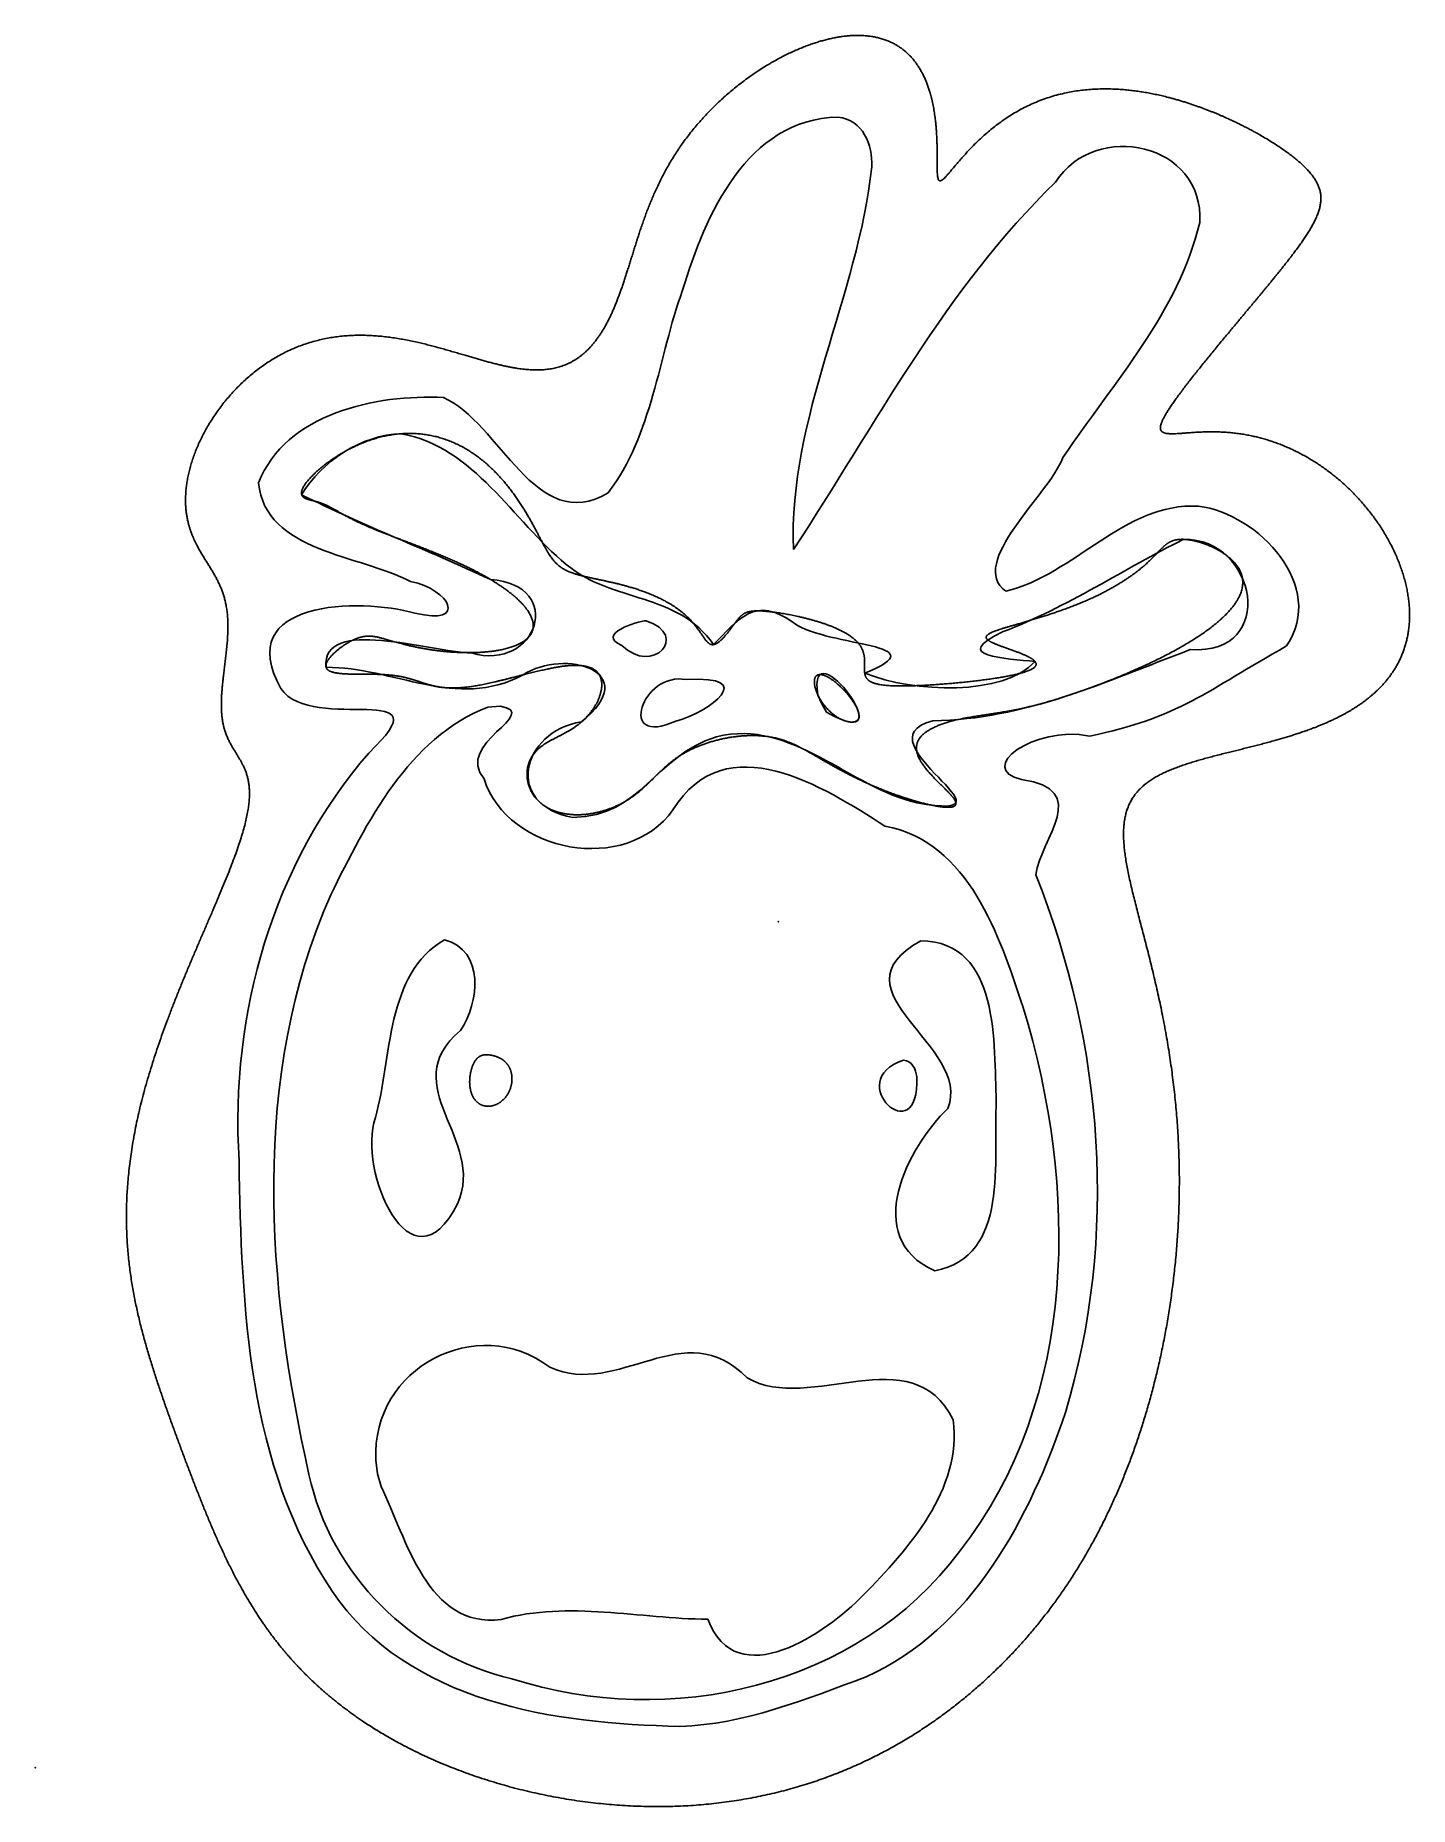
# Model space of a CAD drawing. Header units: centimetres. Extents: x 0 to 8.7, y -0.2 to 11.
import ezdxf

# ---------------------------------------------------------------- set-up
doc = ezdxf.new("R2010")
doc.units = ezdxf.units.CM
doc.header["$MEASUREMENT"] = 0
doc.layers.add('CookieCutter v1_Sketch1', color=7, linetype='Continuous')
doc.layers.add('CookieCutter v1_Sketch2', color=7, linetype='Continuous')

msp = doc.modelspace()

# ---------------------------------------------------------------- linework, layer by layer
at = {"layer": 'CookieCutter v1_Sketch1'}
for p, q in [((4.961, 6.803), (4.983, 6.752)), ((4.983, 6.752), (5.015, 6.694)), ((2.868, 6.726), (2.946, 6.733)), ((2.158, 1.952), (2.168, 1.865)), ((2.168, 1.865), (2.192, 1.783))]:
    msp.add_line(p, q, dxfattribs=at)
for points, degree in [([(5.088, 10.468), (4.509, 10.454), (4.247, 9.845), (4.103, 9.371)], 3), ([(5.302, 10.153), (5.311, 10.292), (5.245, 10.452), (5.088, 10.468)], 3), ([(7.382, 9.8), (7.412, 10.302), (6.723, 10.455), (6.467, 10.055)], 3), ([(4.806, 7.725), (4.773, 8.566), (5.216, 9.33), (5.302, 10.153)], 3), ([(6.467, 10.055), (5.775, 9.387), (5.328, 8.519), (4.806, 7.725)], 3), ([(6.515, 8.309), (6.834, 8.785), (7.247, 9.231), (7.382, 9.8)], 3), ([(4.103, 9.371), (3.949, 8.943), (3.913, 8.457), (3.632, 8.086)], 3), ([(2.587, 8.69), (2.16, 8.711), (1.586, 8.59), (1.414, 8.148)], 3), ([(3.632, 8.086), (3.172, 7.809), (2.943, 8.535), (2.587, 8.69)], 3), ([(1.843, 6.979), (1.845, 6.972), (1.853, 6.959), (1.879, 6.945), (1.939, 6.936), (2.041, 6.935), (2.151, 6.936), (2.253, 6.932), (2.339, 6.918), (2.41, 6.897), (2.473, 6.874), (2.538, 6.855), (2.612, 6.846), (2.699, 6.847), (2.801, 6.861), (2.916, 6.886), (3.041, 6.918), (3.169, 6.951), (3.293, 6.98), (3.405, 6.996), (3.497, 6.991), (3.561, 6.963), (3.594, 6.91), (3.595, 6.837), (3.567, 6.756), (3.515, 6.679), (3.448, 6.615), (3.372, 6.568), (3.294, 6.53), (3.223, 6.493), (3.165, 6.446), (3.125, 6.383), (3.11, 6.305), (3.123, 6.221), (3.166, 6.144), (3.238, 6.084), (3.334, 6.048), (3.443, 6.038), (3.556, 6.052), (3.663, 6.086), (3.755, 6.133), (3.83, 6.189), (3.893, 6.248), (3.95, 6.309), (4.012, 6.367), (4.084, 6.421), (4.172, 6.469), (4.274, 6.507), (4.383, 6.534), (4.494, 6.548), (4.6, 6.548), (4.696, 6.534), (4.784, 6.505), (4.87, 6.462), (4.96, 6.409), (5.063, 6.349), (5.182, 6.285), (5.319, 6.221), (5.467, 6.164), (5.61, 6.119), (5.732, 6.092), (5.816, 6.086), (5.849, 6.104), (5.83, 6.146), (5.769, 6.208), (5.69, 6.283), (5.618, 6.364), (5.578, 6.442), (5.583, 6.511), (5.633, 6.568), (5.716, 6.611), (5.815, 6.642), (5.915, 6.662), (6.009, 6.676), (6.1, 6.689), (6.193, 6.704), (6.299, 6.727), (6.426, 6.761), (6.577, 6.808), (6.752, 6.871), (6.942, 6.947), (7.135, 7.035), (7.316, 7.133), (7.471, 7.237), (7.586, 7.342), (7.653, 7.445), (7.666, 7.541), (7.629, 7.625), (7.554, 7.695), (7.459, 7.748), (7.362, 7.782), (7.278, 7.795), (7.216, 7.789), (7.17, 7.764), (7.129, 7.722), (7.079, 7.667), (7.01, 7.603), (6.917, 7.535), (6.801, 7.465), (6.663, 7.399), (6.513, 7.341), (6.36, 7.291), (6.218, 7.25), (6.103, 7.218), (6.032, 7.19), (6.015, 7.165), (6.053, 7.138), (6.135, 7.107), (6.233, 7.075), (6.317, 7.04), (6.358, 7.005), (6.341, 6.972), (6.262, 6.942), (6.132, 6.914), (5.966, 6.892), (5.787, 6.874), (5.614, 6.862), (5.468, 6.858), (5.358, 6.864), (5.289, 6.883), (5.258, 6.915), (5.254, 6.96), (5.26, 7.017), (5.255, 7.079), (5.22, 7.142), (5.144, 7.199), (5.034, 7.248), (4.902, 7.288), (4.769, 7.317), (4.651, 7.335), (4.562, 7.34), (4.505, 7.332), (4.468, 7.305), (4.435, 7.26), (4.395, 7.203), (4.349, 7.149), (4.306, 7.116), (4.272, 7.12), (4.242, 7.158), (4.204, 7.222), (4.144, 7.295), (4.058, 7.366), (3.947, 7.427), (3.821, 7.475), (3.69, 7.511), (3.568, 7.536), (3.463, 7.558), (3.38, 7.582), (3.319, 7.616), (3.272, 7.667), (3.228, 7.741), (3.18, 7.837), (3.118, 7.953), (3.037, 8.079), (2.936, 8.205), (2.813, 8.318), (2.671, 8.405), (2.513, 8.458), (2.346, 8.472), (2.178, 8.445), (2.02, 8.385), (1.883, 8.305), (1.776, 8.22), (1.706, 8.144), (1.678, 8.088), (1.689, 8.056), (1.727, 8.042), (1.776, 8.033), (1.827, 8.017), (1.878, 7.991), (1.936, 7.956), (2.009, 7.916), (2.102, 7.873), (2.215, 7.827), (2.347, 7.778), (2.491, 7.723), (2.642, 7.661), (2.791, 7.592), (2.927, 7.515), (3.042, 7.432), (3.124, 7.348), (3.165, 7.268), (3.159, 7.196), (3.105, 7.138), (3.008, 7.097), (2.879, 7.074), (2.731, 7.068), (2.58, 7.078), (2.44, 7.099), (2.321, 7.127), (2.229, 7.155), (2.157, 7.176), (2.096, 7.181), (2.033, 7.165), (1.964, 7.128), (1.895, 7.075), (1.855, 7.031), (1.841, 7.003), (1.841, 6.987), (1.843, 6.979)], 5), ([(1.688, 8.073), (1.811, 8.283), (2.07, 8.454), (2.318, 8.46)], 3), ([(2.318, 8.46), (2.782, 8.38), (3.025, 7.909), (3.366, 7.631)], 3), ([(6.152, 7.461), (5.907, 7.64), (6.423, 8.072), (6.515, 8.309)], 3), ([(1.414, 8.148), (1.46, 7.708), (2.056, 7.694), (2.379, 7.523)], 3), ([(2.885, 7.536), (2.489, 7.722), (2.079, 7.877), (1.688, 8.073)], 3), ([(7.374, 8.001), (6.901, 8.025), (6.59, 7.567), (6.152, 7.461)], 3), ([(7.933, 7.115), (8.188, 7.49), (7.756, 7.953), (7.374, 8.001)], 3), ([(6.136, 7.205), (6.541, 7.359), (6.91, 7.607), (7.28, 7.791)], 3), ([(7.28, 7.791), (7.74, 7.799), (7.883, 7.057), (7.322, 7.091)], 3), ([(2.764, 7.07), (3.182, 6.947), (3.365, 7.501), (2.885, 7.536)], 3), ([(3.366, 7.631), (3.659, 7.385), (4.07, 7.458), (4.299, 7.123)], 3), ([(2.379, 7.523), (2.625, 7.477), (2.75, 7.239), (2.405, 7.323)], 3), ([(2.405, 7.323), (2.056, 7.42), (1.243, 7.407), (1.556, 6.844)], 3), ([(4.299, 7.123), (4.454, 7.277), (4.56, 7.444), (4.81, 7.259)], 3), ([(3.873, 7.274), (3.816, 7.273), (3.55, 7.188), (3.718, 7.118)], 3), ([(3.718, 7.118), (3.912, 6.925), (4.152, 7.181), (3.873, 7.274)], 3), ([(4.81, 7.259), (5.037, 7.103), (5.739, 7.136), (5.258, 6.942)], 3), ([(6.339, 7.015), (6.155, 7.037), (5.789, 7.044), (6.136, 7.205)], 3), ([(1.843, 6.979), (1.813, 7.307), (2.503, 7.074), (2.764, 7.07)], 3), ([(7.322, 7.091), (6.777, 6.886), (6.275, 6.648), (5.689, 6.64)], 3), ([(6.683, 6.543), (7.246, 6.657), (7.43, 6.831), (7.933, 7.115)], 3), ([(3.089, 6.93), (2.67, 6.705), (2.271, 6.982), (1.843, 6.979)], 3), ([(3.462, 6.633), (3.859, 6.952), (3.36, 7.104), (3.089, 6.93)], 3), ([(5.258, 6.942), (5.569, 6.816), (6.139, 6.797), (6.339, 7.015)], 3), ([(4.127, 6.901), (3.847, 6.955), (3.681, 6.467), (4.061, 6.638)], 3), ([(4.061, 6.638), (4.276, 6.697), (4.589, 6.93), (4.127, 6.901)], 3), ([(4.976, 6.933), (4.97, 6.933), (4.958, 6.932), (4.945, 6.924), (4.936, 6.903), (4.938, 6.864), (4.952, 6.818), (4.976, 6.771), (5.007, 6.728), (5.043, 6.691), (5.083, 6.661), (5.123, 6.641), (5.162, 6.63), (5.194, 6.63), (5.217, 6.642), (5.226, 6.667), (5.219, 6.704), (5.194, 6.751), (5.156, 6.803), (5.109, 6.855), (5.058, 6.898), (5.021, 6.921), (4.996, 6.93), (4.982, 6.933), (4.976, 6.933)], 5), ([(5.015, 6.694), (5.543, 6.398), (4.886, 7.259), (4.961, 6.803)], 3), ([(1.556, 6.844), (1.759, 6.55), (2.62, 6.918), (2.113, 6.435)], 3), ([(1.872, 5.536), (2.1, 5.993), (2.362, 6.531), (2.868, 6.726)], 3), ([(2.946, 6.733), (3.216, 6.685), (2.651, 6.497), (2.845, 6.271)], 3), ([(3.408, 6.027), (2.969, 6.105), (3.079, 6.571), (3.462, 6.633)], 3), ([(5.689, 6.64), (5.201, 6.509), (6.306, 5.989), (5.588, 6.12)], 3), ([(4.318, 6.539), (3.922, 6.415), (3.845, 6.034), (3.408, 6.027)], 3), ([(5.588, 6.12), (5.162, 6.216), (4.799, 6.656), (4.318, 6.539)], 3), ([(6.252, 6.267), (5.958, 6.335), (6.33, 6.613), (6.683, 6.543)], 3), ([(2.113, 6.435), (1.508, 5.737), (1.233, 4.786), (1.291, 3.85)], 3), ([(4.042, 6.075), (4.379, 6.618), (4.997, 6.221), (5.386, 5.972)], 3), ([(2.845, 6.271), (2.994, 5.802), (3.748, 5.66), (4.042, 6.075)], 3), ([(6.343, 5.663), (6.373, 5.895), (6.701, 6.205), (6.252, 6.267)], 3), ([(5.386, 5.972), (5.921, 5.871), (6.112, 5.274), (6.262, 4.822)], 3), ([(6.53, 2.254), (6.867, 3.367), (6.772, 4.589), (6.343, 5.663)], 3), ([(1.734, 1.861), (1.465, 3.062), (1.363, 4.382), (1.872, 5.536)], 3), ([(2.593, 5.251), (2.22, 5.035), (2.259, 4.498), (2.156, 4.123)], 3), ([(2.694, 4.676), (2.815, 4.85), (2.85, 5.184), (2.593, 5.251)], 3), ([(5.613, 5.244), (5.028, 4.923), (5.943, 4.58), (5.785, 4.181)], 3), ([(6.092, 4.228), (6.076, 4.582), (6.12, 5.24), (5.613, 5.244)], 3), ([(6.262, 4.822), (6.61, 3.692), (6.618, 2.343), (5.859, 1.372)], 3), ([(2.676, 3.577), (2.861, 3.988), (2.276, 4.319), (2.694, 4.676)], 3), ([(2.786, 4.481), (2.79, 4.487), (2.798, 4.497), (2.81, 4.509), (2.828, 4.519), (2.853, 4.524), (2.879, 4.522), (2.907, 4.516), (2.936, 4.506), (2.963, 4.492), (2.987, 4.471), (3.007, 4.442), (3.02, 4.407), (3.024, 4.366), (3.018, 4.322), (3.002, 4.28), (2.976, 4.243), (2.942, 4.214), (2.902, 4.196), (2.861, 4.192), (2.823, 4.202), (2.79, 4.226), (2.767, 4.263), (2.754, 4.308), (2.751, 4.357), (2.757, 4.406), (2.766, 4.441), (2.776, 4.463), (2.783, 4.475), (2.786, 4.481)], 5), ([(5.504, 4.487), (5.109, 4.359), (5.609, 3.892), (5.588, 4.384)], 3), ([(5.588, 4.384), (5.582, 4.428), (5.556, 4.487), (5.504, 4.487)], 3), ([(5.785, 4.181), (5.531, 3.938), (5.231, 3.362), (5.702, 3.152)], 3), ([(5.702, 3.152), (6.181, 3.239), (6.07, 3.861), (6.092, 4.228)], 3), ([(2.156, 4.123), (2.039, 3.793), (2.381, 2.992), (2.676, 3.577)], 3), ([(1.291, 3.85), (1.307, 2.92), (1.345, 1.919), (1.881, 1.12)], 3), ([(3.262, 2.541), (2.799, 2.887), (2.131, 2.538), (2.158, 1.952)], 3), ([(4.512, 2.473), (4.114, 2.885), (3.697, 2.34), (3.262, 2.541)], 3), ([(5.819, 2.206), (5.556, 2.736), (4.912, 2.241), (4.512, 2.473)], 3), ([(5.267, 0.577), (5.937, 0.877), (6.308, 1.589), (6.53, 2.254)], 3), ([(5.248, 1.094), (5.536, 1.39), (5.874, 1.763), (5.819, 2.206)], 3), ([(3.021, 0.565), (2.388, 0.71), (1.872, 1.225), (1.734, 1.861)], 3), ([(2.192, 1.783), (2.351, 1.457), (2.486, 0.88), (2.953, 0.941)], 3), ([(5.859, 1.372), (5.217, 0.51), (4.016, 0.241), (3.021, 0.565)], 3), ([(1.881, 1.12), (2.365, 0.41), (3.292, 0.279), (4.086, 0.263)], 3), ([(4.263, 0.942), (4.446, 0.459), (5.016, 0.857), (5.248, 1.094)], 3), ([(2.953, 0.941), (3.381, 1.061), (3.832, 0.945), (4.263, 0.942)], 3), ([(4.086, 0.263), (4.493, 0.274), (4.887, 0.436), (5.267, 0.577)], 3)]:
    msp.add_open_spline(points, degree=degree, dxfattribs=at)
msp.add_point((0, 0), dxfattribs=at)
at = {"layer": 'CookieCutter v1_Sketch2'}
msp.add_open_spline([(1.709, 0.597), (1.663, 0.643), (1.577, 0.736), (1.46, 0.882), (1.328, 1.085), (1.193, 1.349), (1.077, 1.62), (0.97, 1.896), (0.866, 2.177), (0.763, 2.466), (0.671, 2.766), (0.6, 3.083), (0.566, 3.422), (0.58, 3.785), (0.647, 4.169), (0.766, 4.569), (0.921, 4.969), (1.087, 5.349), (1.234, 5.687), (1.335, 5.966), (1.373, 6.178), (1.345, 6.326), (1.273, 6.433), (1.2, 6.543), (1.168, 6.691), (1.184, 6.887), (1.218, 7.104), (1.231, 7.311), (1.191, 7.481), (1.104, 7.622), (1.005, 7.765), (0.94, 7.943), (0.945, 8.172), (1.033, 8.435), (1.203, 8.697), (1.438, 8.916), (1.719, 9.057), (2.024, 9.104), (2.332, 9.071), (2.628, 8.989), (2.899, 8.901), (3.137, 8.85), (3.336, 8.866), (3.495, 8.96), (3.615, 9.122), (3.704, 9.329), (3.775, 9.562), (3.848, 9.806), (3.945, 10.054), (4.086, 10.3), (4.283, 10.535), (4.536, 10.748), (4.827, 10.914), (5.122, 11.004), (5.382, 10.993), (5.575, 10.87), (5.685, 10.651), (5.721, 10.389), (5.717, 10.162), (5.714, 10.038), (5.753, 10.058), (5.857, 10.198), (6.036, 10.391), (6.288, 10.564), (6.598, 10.658), (6.944, 10.658), (7.295, 10.576), (7.621, 10.442), (7.891, 10.288), (8.08, 10.141), (8.17, 10.007), (8.154, 9.862), (8.04, 9.677), (7.847, 9.437), (7.614, 9.16), (7.384, 8.884), (7.204, 8.653), (7.111, 8.504), (7.13, 8.449), (7.258, 8.461), (7.475, 8.484), (7.744, 8.458), (8.031, 8.351), (8.301, 8.163), (8.523, 7.912), (8.673, 7.628), (8.735, 7.344), (8.702, 7.089), (8.579, 6.877), (8.382, 6.713), (8.131, 6.594), (7.852, 6.508), (7.572, 6.442), (7.318, 6.379), (7.111, 6.303), (6.968, 6.199), (6.896, 6.055), (6.889, 5.865), (6.934, 5.627), (7.01, 5.343), (7.096, 5.019), (7.173, 4.662), (7.229, 4.281), (7.258, 3.885), (7.255, 3.486), (7.222, 3.091), (7.162, 2.709), (7.076, 2.348), (6.971, 2.012), (6.846, 1.702), (6.705, 1.418), (6.546, 1.157), (6.369, 0.916), (6.172, 0.693), (5.953, 0.486), (5.711, 0.296), (5.443, 0.126), (5.147, -0.019), (4.824, -0.134), (4.475, -0.213), (4.105, -0.253), (3.719, -0.249), (3.327, -0.202), (2.943, -0.113), (2.578, 0.015), (2.243, 0.179), (2.006, 0.334), (1.85, 0.462), (1.754, 0.551), (1.709, 0.597)], degree=5, dxfattribs=at)
msp.add_point((4.71, 5.366), dxfattribs=at)

doc.saveas('drawing.dxf')
